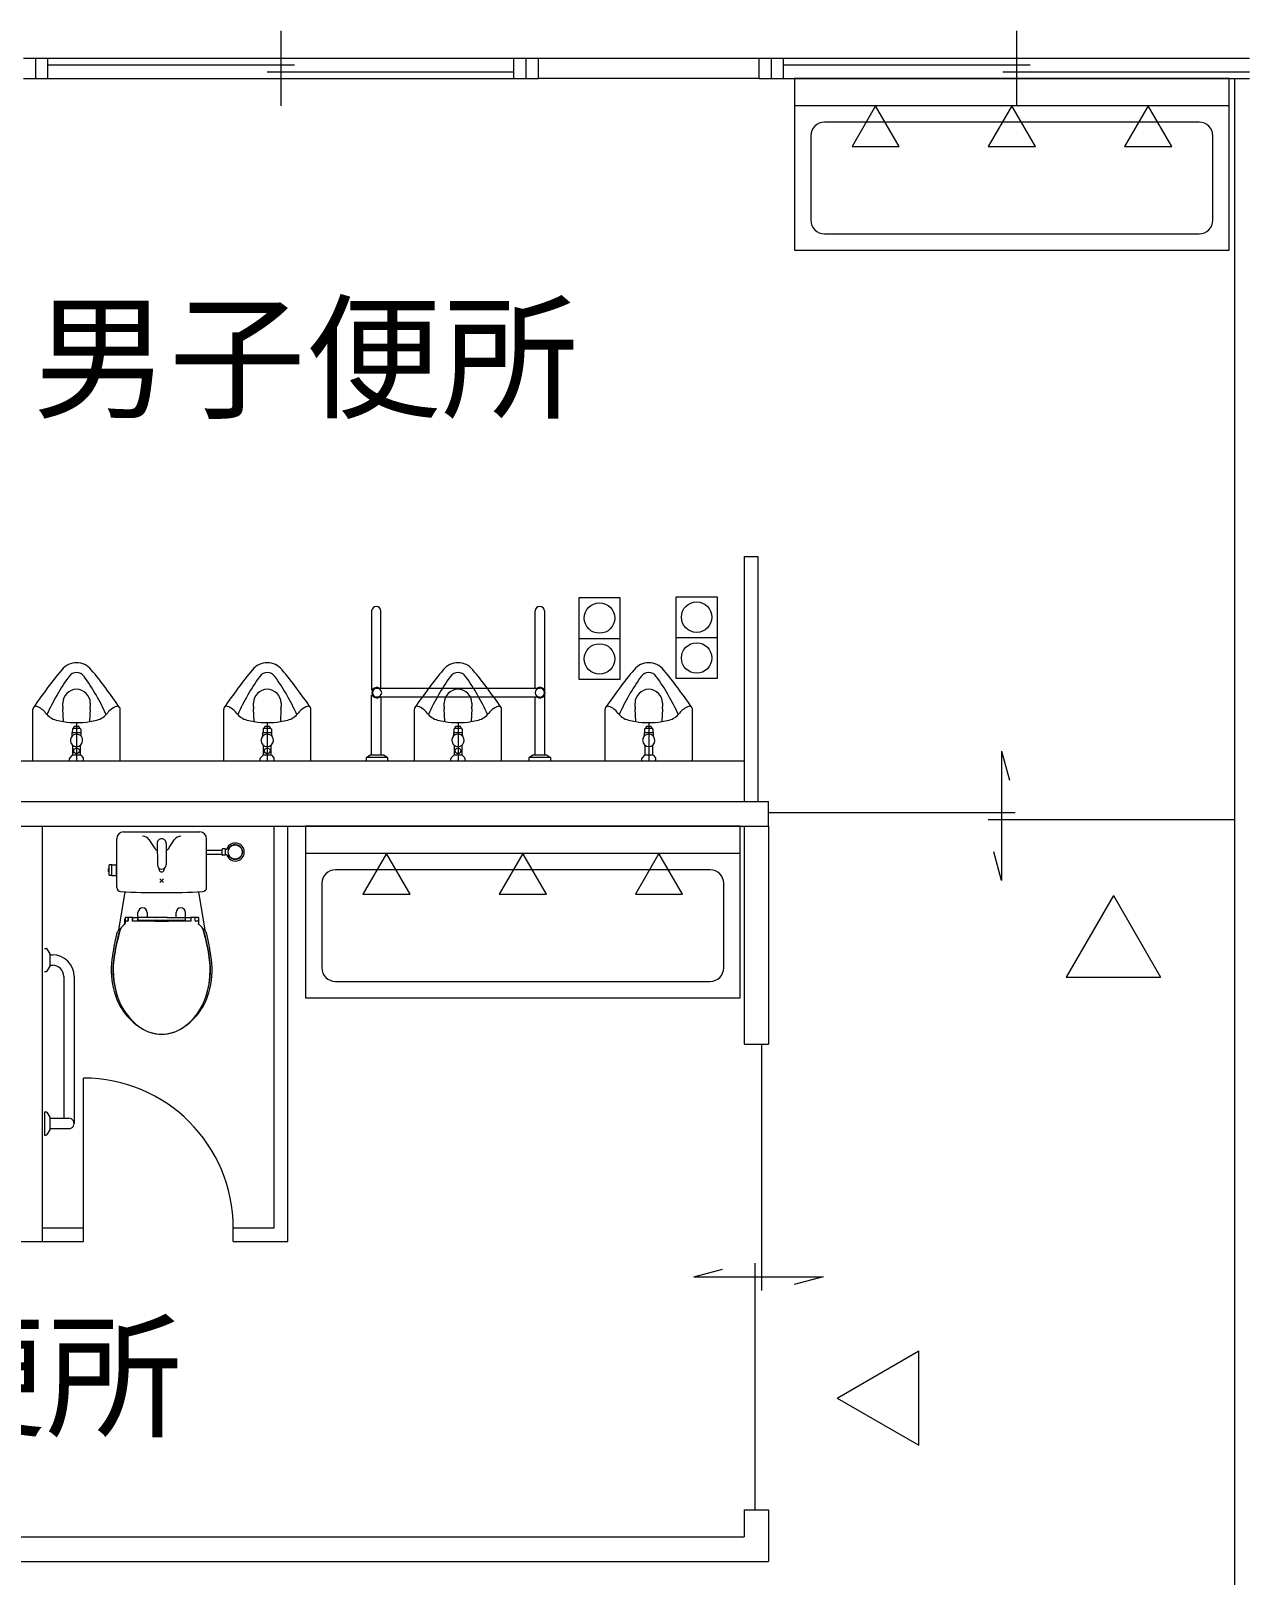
# Model space of a CAD drawing. Units: millimetres at full size, sheet at 1:100. Extents: x -84100 to 167013, y -59450 to 59350.
# Drawn here: x -50371 to -45926, y 35705 to 41375 of the extents above; entities that cross this region are included whole.
import ezdxf
from ezdxf.enums import TextEntityAlignment as Align

# ---------------------------------------------------------------- set-up
doc = ezdxf.new("R2010")
doc.units = ezdxf.units.MM
doc.header["$LTSCALE"] = 100
for name, color, linetype, lineweight in [('0-2_間仕切り', 5, 'Continuous', 9), ('0-4_通り芯', 3, 'Continuous', 9), ('0-7_作図線', 7, 'Continuous', 9), ('0-B_部屋面積', 4, 'Continuous', 9), ('3-1', 5, 'Continuous', 9)]:
    doc.layers.add(name, color=color, linetype=linetype, lineweight=lineweight)
doc.layers.add('1-E', color=7, linetype='Continuous')
doc.styles.add('ＭＳ ゴシック', font='')
doc.styles.get('ＭＳ ゴシック').set_extended_font_data('MS Gothic')

msp = doc.modelspace()

# ---------------------------------------------------------------- linework, layer by layer
at = {"layer": '0-2_間仕切り'}
for p, q in [((-49453.5, 41375.1), (-49453.5, 41100.1)), ((-46753.5, 41375.1), (-46753.5, 41100.1)), ((-50308.5, 41275.1), (-48598.5, 41275.1)), ((-50308.5, 41250.1), (-49403.5, 41250.1)), ((-49503.5, 41225.1), (-48598.5, 41225.1)), ((-47608.5, 41275.1), (-45898.5, 41275.1)), ((-47608.5, 41250.1), (-46703.5, 41250.1)), ((-46803.5, 41225.1), (-45898.5, 41225.1)), ((-50308.5, 41200.1), (-48598.5, 41200.1)), ((-47608.5, 41200.1), (-45898.5, 41200.1)), ((-46808.5, 38730.1), (-46780.1, 38623.9)), ((-46808.5, 38730.1), (-46808.5, 38255.1)), ((-47663.5, 38505.1), (-46758.5, 38505.1)), ((-46858.5, 38480.1), (-45953.5, 38480.1)), ((-46808.5, 38255.1), (-46837, 38361.2)), ((-47688.5, 36750.1), (-47688.5, 37655.1)), ((-47938.5, 36800.1), (-47832.4, 36828.5)), ((-47938.5, 36800.1), (-47463.5, 36800.1)), ((-47713.5, 35945.1), (-47713.5, 36850.1)), ((-47463.5, 36800.1), (-47569.7, 36771.6))]:
    msp.add_line(p, q, dxfattribs=at)
at = {"layer": '0-4_通り芯'}
for p, q in [((-48508.5, 41275.1), (-47698.5, 41275.1)), ((-47698.5, 41200.1), (-48508.5, 41200.1)), ((-45953.5, 41200.1), (-45953.5, 32200.1)), ((-53853.5, 38545.1), (-47663.5, 38545.1)), ((-47663.5, 38455.1), (-47663.5, 38545.1)), ((-53853.5, 38455.1), (-47663.5, 38455.1)), ((-47753.5, 38455.1), (-47753.5, 37655.1)), ((-47663.5, 38455.1), (-47663.5, 37655.1)), ((-47753.5, 37655.1), (-47663.5, 37655.1)), ((-47753.5, 35945.1), (-47663.5, 35945.1)), ((-47753.5, 35945.1), (-47753.5, 35845.1)), ((-47663.5, 35945.1), (-47663.5, 35755.1)), ((-53853.5, 35845.1), (-47753.5, 35845.1)), ((-53853.5, 35755.1), (-47663.5, 35755.1))]:
    msp.add_line(p, q, dxfattribs=at)
at = {"layer": '0-7_作図線'}
for p, q in [((-50398.5, 41275.1), (-50308.5, 41275.1)), ((-50353.5, 41200.1), (-50353.5, 41275.1)), ((-50308.5, 41200.1), (-50308.5, 41275.1)), ((-48598.5, 41200.1), (-48598.5, 41275.1)), ((-48598.5, 41275.1), (-48508.5, 41275.1)), ((-48553.5, 41200.1), (-48553.5, 41275.1)), ((-48508.5, 41200.1), (-48508.5, 41275.1)), ((-47698.5, 41200.1), (-47698.5, 41275.1)), ((-47698.5, 41275.1), (-47608.5, 41275.1)), ((-47653.5, 41200.1), (-47653.5, 41275.1)), ((-47608.5, 41200.1), (-47608.5, 41275.1)), ((-50398.5, 41200.1), (-50308.5, 41200.1)), ((-48598.5, 41200.1), (-48508.5, 41200.1)), ((-47698.5, 41200.1), (-47608.5, 41200.1))]:
    msp.add_line(p, q, dxfattribs=at)
at = {"layer": '0-B_部屋面積'}
for p, q in [((-45973.5, 41200.1), (-47568.5, 41200.1)), ((-45973.5, 40570.1), (-45973.5, 41200.1)), ((-45973.5, 41100.1), (-47568.5, 41100.1)), ((-46083.5, 41040.1), (-47458.5, 41040.1)), ((-47508.5, 40990.1), (-47508.5, 40680.1)), ((-46033.5, 40680.1), (-46033.5, 40990.1)), ((-47458.5, 40630.1), (-46083.5, 40630.1)), ((-47753.5, 39445.1), (-47703.5, 39445.1)), ((-47753.5, 39445.1), (-47753.5, 38545.1)), ((-47703.5, 39445.1), (-47703.5, 38545.1)), ((-49120.5, 39245.1), (-49120.5, 38954.6)), ((-49086.5, 38962.1), (-49086.5, 39245.1)), ((-48520.5, 38962.1), (-48520.5, 39245.1)), ((-48486.5, 39245.1), (-48486.5, 38954.6)), ((-48359.3, 39144.1), (-48209.3, 39144.1)), ((-48002.9, 39147.6), (-47852.9, 39147.6)), ((-49103.5, 38962.1), (-48503.5, 38962.1)), ((-50254, 38895), (-50254, 38907)), ((-50153, 38907), (-50153, 38895)), ((-49554, 38895), (-49554, 38907)), ((-49453, 38907), (-49453, 38895)), ((-49120.5, 38717.1), (-49120.5, 38935.5)), ((-48503.5, 38928.1), (-49103.5, 38928.1)), ((-49086.5, 38928.1), (-49086.5, 38717.1)), ((-48854, 38895), (-48854, 38907)), ((-48753, 38907), (-48753, 38895)), ((-48520.5, 38717.1), (-48520.5, 38928.1)), ((-48486.5, 38935.5), (-48486.5, 38717.1)), ((-48154, 38895), (-48154, 38907)), ((-48053, 38907), (-48053, 38895)), ((-50363.5, 38695.1), (-50363.5, 38885.1)), ((-50251.5, 38838.9), (-50253.8, 38885.3)), ((-50153.3, 38885.3), (-50155.6, 38838.9)), ((-50043.5, 38695.1), (-50043.5, 38885.1)), ((-49663.5, 38695.1), (-49663.5, 38885.1)), ((-49551.5, 38838.9), (-49553.8, 38885.3)), ((-49453.3, 38885.3), (-49455.6, 38838.9)), ((-49343.5, 38695.1), (-49343.5, 38885.1)), ((-48963.5, 38695.1), (-48963.5, 38885.1)), ((-48851.5, 38838.9), (-48853.8, 38885.3)), ((-48753.3, 38885.3), (-48755.6, 38838.9)), ((-48643.5, 38695.1), (-48643.5, 38885.1)), ((-48263.5, 38695.1), (-48263.5, 38885.1)), ((-48151.5, 38838.9), (-48153.8, 38885.3)), ((-48053.3, 38885.3), (-48055.6, 38838.9)), ((-47943.5, 38695.1), (-47943.5, 38885.1)), ((-50219.3, 38799.1), (-50187.8, 38799.1)), ((-50219.3, 38789.9), (-50219.3, 38799.1)), ((-50218.8, 38811.1), (-50219, 38799.1)), ((-50213.5, 38813.1), (-50213.4, 38819.1)), ((-50203.5, 38835.1), (-50203.5, 38695.1)), ((-50193.7, 38819.1), (-50193.6, 38813.1)), ((-50188.2, 38811.1), (-50188, 38799.1)), ((-50187.8, 38799.1), (-50187.8, 38789.9)), ((-49519.3, 38799.1), (-49487.8, 38799.1)), ((-49519.3, 38789.9), (-49519.3, 38799.1)), ((-49518.8, 38811.1), (-49519, 38799.1)), ((-49513.5, 38813.1), (-49513.4, 38819.1)), ((-49503.5, 38835.1), (-49503.5, 38695.1)), ((-49493.7, 38819.1), (-49493.6, 38813.1)), ((-49488.2, 38811.1), (-49488, 38799.1)), ((-49487.8, 38799.1), (-49487.8, 38789.9)), ((-48819.3, 38799.1), (-48787.8, 38799.1)), ((-48819.3, 38789.9), (-48819.3, 38799.1)), ((-48818.8, 38811.1), (-48819, 38799.1)), ((-48813.5, 38813.1), (-48813.4, 38819.1)), ((-48803.5, 38835.1), (-48803.5, 38695.1)), ((-48793.7, 38819.1), (-48793.6, 38813.1)), ((-48788.2, 38811.1), (-48788, 38799.1)), ((-48787.8, 38799.1), (-48787.8, 38789.9)), ((-48119.3, 38799.1), (-48087.8, 38799.1)), ((-48119.3, 38789.9), (-48119.3, 38799.1)), ((-48118.8, 38811.1), (-48119, 38799.1)), ((-48113.5, 38813.1), (-48113.4, 38819.1)), ((-48103.5, 38835.1), (-48103.5, 38695.1)), ((-48093.7, 38819.1), (-48093.6, 38813.1)), ((-48088.2, 38811.1), (-48088, 38799.1)), ((-48087.8, 38799.1), (-48087.8, 38789.9)), ((-50217, 38716.1), (-50217, 38748.5)), ((-50190, 38748.5), (-50190, 38716.1)), ((-49517, 38716.1), (-49517, 38748.5)), ((-49490, 38748.5), (-49490, 38716.1)), ((-48817, 38716.1), (-48817, 38748.5)), ((-48790, 38748.5), (-48790, 38716.1)), ((-48117, 38716.1), (-48117, 38748.5)), ((-48090, 38748.5), (-48090, 38716.1)), ((-51278.5, 38695.1), (-47753.5, 38695.1)), ((-50229.3, 38695.1), (-50229.3, 38703.5)), ((-50219.2, 38715.6), (-50228.2, 38706.2)), ((-50188.9, 38716.1), (-50218.1, 38716.1)), ((-50187.8, 38715.6), (-50178.9, 38706.2)), ((-50177.8, 38695.1), (-50177.8, 38703.5)), ((-49529.3, 38695.1), (-49529.3, 38703.5)), ((-49519.2, 38715.6), (-49528.2, 38706.2)), ((-49488.9, 38716.1), (-49518.1, 38716.1)), ((-49487.8, 38715.6), (-49478.9, 38706.2)), ((-49477.8, 38695.1), (-49477.8, 38703.5)), ((-49061.7, 38707.1), (-49061.7, 38695.1)), ((-48829.3, 38695.1), (-48829.3, 38703.5)), ((-48819.2, 38715.6), (-48828.2, 38706.2)), ((-48788.9, 38716.1), (-48818.1, 38716.1)), ((-48787.8, 38715.6), (-48778.9, 38706.3)), ((-48777.8, 38695.1), (-48777.8, 38703.5)), ((-48464.5, 38707.1), (-48542.5, 38707.1)), ((-48129.3, 38695.1), (-48129.3, 38703.5)), ((-48119.2, 38715.6), (-48128.2, 38706.2)), ((-48088.9, 38716.1), (-48118.1, 38716.1)), ((-48087.8, 38715.6), (-48078.9, 38706.3)), ((-48077.8, 38695.1), (-48077.8, 38703.5)), ((-50328.5, 36930.1), (-50328.5, 38455.1)), ((-49478.5, 36980.1), (-49478.5, 38455.1)), ((-49428.5, 36930.1), (-49428.5, 38455.1)), ((-47768.5, 38455.1), (-49363.5, 38455.1)), ((-49363.5, 38455.1), (-49363.5, 37825.1)), ((-47768.5, 37825.1), (-47768.5, 38455.1)), ((-50056, 38229.9), (-50056, 38409.1)), ((-50031, 38434.1), (-49751, 38434.1)), ((-49937.7, 38406.1), (-49919, 38376.5)), ((-49908, 38391.9), (-49907, 38313)), ((-49874, 38391.9), (-49875, 38313)), ((-49863.1, 38376.5), (-49844.4, 38406.1)), ((-49726, 38229.9), (-49726, 38409.1)), ((-49726, 38367.4), (-49669, 38367.4)), ((-49726, 38352.8), (-49669, 38352.8)), ((-49669, 38371), (-49668.3, 38371.8)), ((-49669, 38349), (-49669, 38371)), ((-49669, 38349), (-49668.3, 38348.3)), ((-49657.8, 38371.8), (-49668.3, 38371.8)), ((-47768.5, 38355.1), (-49363.5, 38355.1)), ((-49066, 38355.1), (-49152.6, 38205.1)), ((-48979.4, 38205.1), (-49066, 38355.1)), ((-48566, 38355.1), (-48652.6, 38205.1)), ((-48479.4, 38205.1), (-48566, 38355.1)), ((-48066, 38355.1), (-48152.6, 38205.1)), ((-47979.4, 38205.1), (-48066, 38355.1)), ((-50084, 38275.3), (-50084, 38311.8)), ((-50074, 38312.8), (-50083, 38312.8)), ((-50074, 38274.3), (-50083, 38274.3)), ((-50074, 38274.3), (-50074, 38312.8)), ((-50073.7, 38313.1), (-50059.1, 38313.6)), ((-50073.7, 38274.1), (-50059.1, 38273.6)), ((-50058, 38312.6), (-50058, 38274.6)), ((-50058, 38309.6), (-50056, 38309.6)), ((-50058, 38277.6), (-50056, 38277.6)), ((-47878.5, 38295.1), (-49253.5, 38295.1)), ((-49898.1, 38248), (-49884, 38262.2)), ((-49898.1, 38262.2), (-49884, 38248)), ((-49303.5, 38245.1), (-49303.5, 37935.1)), ((-47828.5, 37935.1), (-47828.5, 38245.1)), ((-50026.5, 38214.1), (-50049.1, 38073.1)), ((-49755.5, 38214.1), (-49732.9, 38073.1)), ((-49152.6, 38205.1), (-48979.4, 38205.1)), ((-48652.6, 38205.1), (-48479.4, 38205.1)), ((-48152.6, 38205.1), (-47979.4, 38205.1)), ((-50025.5, 38119.1), (-50025.5, 38097.3)), ((-50015.5, 38106.1), (-50025.5, 38106.1)), ((-50013.7, 38120.1), (-50024.5, 38120.1)), ((-50015.7, 38106.3), (-50023.8, 38106.1)), ((-50013.7, 38120.1), (-50013.7, 38108.3)), ((-50013.5, 38108.1), (-50013.5, 38119.1)), ((-49999.5, 38120.1), (-50012.5, 38120.1)), ((-49998.5, 38119.1), (-49998.5, 38105.7)), ((-49998.3, 38105.7), (-49998.3, 38119.1)), ((-49997.3, 38120.1), (-49979.3, 38120.1)), ((-49978.3, 38119.1), (-49978.3, 38111.4)), ((-49978, 38110.4), (-49978, 38138.1)), ((-49914, 38120.1), (-49977, 38120.1)), ((-49944.1, 38125.1), (-49944.1, 38120.1)), ((-49944, 38138.1), (-49944, 38125.1)), ((-49920, 38105.7), (-49921, 38105.7)), ((-49918.9, 38105.7), (-49920, 38105.7)), ((-49917.6, 38105.7), (-49918.9, 38105.7)), ((-49916.2, 38105.7), (-49917.6, 38105.7)), ((-49914.6, 38105.6), (-49916.2, 38105.7)), ((-49912.9, 38105.6), (-49914.6, 38105.6)), ((-49911, 38105.6), (-49912.9, 38105.6)), ((-49909, 38105.6), (-49911, 38105.6)), ((-49872.4, 38119.1), (-49909.7, 38119.1)), ((-49906.8, 38105.6), (-49909, 38105.6)), ((-49904.5, 38105.6), (-49906.8, 38105.6)), ((-49902, 38105.6), (-49904.5, 38105.6)), ((-49902, 38110.1), (-49891, 38110.1)), ((-49896.5, 38105.6), (-49902, 38105.6)), ((-49891, 38105.6), (-49896.5, 38105.6)), ((-49891, 38110.1), (-49880, 38110.1)), ((-49885.5, 38105.6), (-49891, 38105.6)), ((-49880, 38105.6), (-49885.5, 38105.6)), ((-49880, 38110.1), (-49805.8, 38109.4)), ((-49877.5, 38105.6), (-49880, 38105.6)), ((-49875.2, 38105.6), (-49877.5, 38105.6)), ((-49873.1, 38105.6), (-49875.2, 38105.6)), ((-49871, 38105.6), (-49873.1, 38105.6)), ((-49869.2, 38105.6), (-49871, 38105.6)), ((-49867.4, 38105.6), (-49869.2, 38105.6)), ((-49868, 38120.1), (-49805, 38120.1)), ((-49865.8, 38105.7), (-49867.4, 38105.6)), ((-49864.4, 38105.7), (-49865.8, 38105.7)), ((-49863.1, 38105.7), (-49864.4, 38105.7)), ((-49862, 38105.7), (-49863.1, 38105.7)), ((-49861, 38105.7), (-49862, 38105.7)), ((-49783.8, 38105.7), (-49861, 38105.7)), ((-49838, 38125.1), (-49838, 38138.1)), ((-49837.9, 38120.1), (-49837.9, 38125.1)), ((-49804, 38110.4), (-49804, 38138.1)), ((-49803.8, 38111.4), (-49803.8, 38119.1)), ((-49802.8, 38120.1), (-49784.8, 38120.1)), ((-49783.8, 38119.1), (-49783.8, 38105.7)), ((-49783.5, 38105.7), (-49783.8, 38105.7)), ((-49783.5, 38119.1), (-49783.5, 38105.7)), ((-49769.5, 38120.1), (-49782.5, 38120.1)), ((-49768.5, 38108.1), (-49768.5, 38119.1)), ((-49757.5, 38120.1), (-49768.3, 38120.1)), ((-49768.3, 38108.3), (-49768.3, 38120.1)), ((-49756.5, 38106.1), (-49766.5, 38106.1)), ((-49758.2, 38106.1), (-49766.4, 38106.3)), ((-49756.5, 38119.1), (-49756.5, 38097.3)), ((-50321.4, 38005.9), (-50314.7, 38005.9)), ((-50312.1, 38004.4), (-50301.7, 37986.3)), ((-50301.7, 37940.4), (-50312.1, 37922.4)), ((-50301.4, 37985.3), (-50301.4, 37941.4)), ((-50301.4, 37982.4), (-50291.4, 37982.4)), ((-50301.4, 37944.4), (-50291.4, 37944.4)), ((-50321.4, 37920.9), (-50314.7, 37920.9)), ((-50250.4, 37903.4), (-50250.4, 37382.4)), ((-50212.4, 37903.4), (-50212.4, 37363.4)), ((-49253.5, 37885.1), (-47878.5, 37885.1)), ((-49363.5, 37825.1), (-47768.5, 37825.1)), ((-50178.5, 36930.1), (-50178.5, 37530.1)), ((-50321.4, 37405.9), (-50314.7, 37405.9)), ((-50321.4, 37405.9), (-50321.4, 37320.9)), ((-50312.1, 37404.4), (-50301.7, 37386.3)), ((-50301.4, 37385.3), (-50301.4, 37341.4)), ((-50301.4, 37382.4), (-50231.4, 37382.4)), ((-50321.4, 37320.9), (-50314.7, 37320.9)), ((-50301.7, 37340.4), (-50312.1, 37322.4)), ((-50301.4, 37344.4), (-50231.4, 37344.4)), ((-50328.5, 36980.1), (-50178.5, 36980.1)), ((-49628.5, 36980.1), (-49478.5, 36980.1)), ((-49628.5, 36930.1), (-49628.5, 36980.1)), ((-50528.5, 36930.1), (-50328.5, 36930.1)), ((-50328.5, 36930.1), (-50178.5, 36930.1)), ((-49628.5, 36930.1), (-49428.5, 36930.1))]:
    msp.add_line(p, q, dxfattribs=at)
for points in [[(-47568.5, 41200.1), (-47568.5, 40570.1), (-45973.5, 40570.1)], [(-50190.2, 38813.1), (-50213.5, 38813.1), (-50216.8, 38813.1)], [(-49490.2, 38813.1), (-49513.5, 38813.1), (-49516.8, 38813.1)], [(-48790.2, 38813.1), (-48813.5, 38813.1), (-48816.8, 38813.1)], [(-48090.2, 38813.1), (-48113.5, 38813.1), (-48116.8, 38813.1)], [(-49125.8, 38717.1), (-49075.5, 38717.1), (-49061.7, 38707.1), (-49139.7, 38707.1)], [(-49139.7, 38695.1), (-49139.7, 38707.1), (-49125.8, 38717.1)], [(-48542.5, 38695.1), (-48542.5, 38707.1), (-48528.7, 38717.1), (-48478.4, 38717.1), (-48464.5, 38707.1), (-48464.5, 38695.1)], [(-49657, 38349), (-49657.8, 38348.3), (-49668.3, 38348.3)], [(-49657, 38349), (-49657, 38371), (-49657.8, 38371.8)], [(-49921, 38105.7), (-49998.3, 38105.7), (-49998.5, 38105.7)], [(-49976.2, 38109.4), (-49911, 38110), (-49902, 38110.1)]]:
    msp.add_lwpolyline(points, dxfattribs=at)
for points in [[(-47271, 41100.1), (-47357.6, 40950.1), (-47184.4, 40950.1)], [(-46771, 41100.1), (-46857.6, 40950.1), (-46684.4, 40950.1)], [(-46271, 41100.1), (-46357.6, 40950.1), (-46184.4, 40950.1)], [(-48209.3, 38994.1), (-48359.3, 38994.1), (-48359.3, 39294.1), (-48209.3, 39294.1)], [(-47852.9, 38997.6), (-48002.9, 38997.6), (-48002.9, 39297.6), (-47852.9, 39297.6)]]:
    msp.add_lwpolyline(points, close=True, dxfattribs=at)
for centre, radius in [((-48284.3, 39219.1), 55.9), ((-47927.9, 39222.6), 55.9), ((-48284.3, 39069.1), 55.9), ((-47927.9, 39072.6), 55.9), ((-50203.5, 38732.1), 10.5), ((-49503.5, 38732.1), 10.5), ((-48803.5, 38732.1), 10.5), ((-49621, 38360.1), 26.2)]:
    msp.add_circle(centre, radius, dxfattribs=at)
for centre, radius, start, end in [((-47458.5, 40990.1), 50, 90, 180), ((-46083.5, 40990.1), 50, 0, 90), ((-47458.5, 40680.1), 50, 180, 270), ((-46083.5, 40680.1), 50, 270, 0), ((-49103.5, 39245.1), 17, 0, 180), ((-48503.5, 39245.1), 17, 0, 180), ((-48711.6, 37760.7), 2000, 140.6252, 145.5969), ((-50203.5, 38985.1), 70, 90, 140.6249), ((-50203.5, 38985.1), 34, 35.8066, 144.1957), ((-50203.5, 38985.1), 70, 39.3745, 90), ((-51695.4, 37760.7), 2000, 34.4031, 39.3747), ((-48011.6, 37760.7), 2000, 140.6252, 145.5969), ((-49503.5, 38985.1), 70, 90, 140.6249), ((-49503.5, 38985.1), 34, 35.8066, 144.1957), ((-49503.5, 38985.1), 70, 39.3745, 90), ((-50995.4, 37760.7), 2000, 34.4031, 39.3747), ((-47311.6, 37760.7), 2000, 140.6252, 145.5969), ((-48803.5, 38985.1), 70, 90, 140.6249), ((-48803.5, 38985.1), 34, 35.8066, 144.1957), ((-48803.5, 38985.1), 70, 39.3745, 90), ((-50295.4, 37760.7), 2000, 34.4031, 39.3747), ((-46611.6, 37760.7), 2000, 140.6252, 145.5969), ((-48103.5, 38985.1), 70, 90, 140.6249), ((-48103.5, 38985.1), 34, 35.8066, 144.1957), ((-48103.5, 38985.1), 70, 39.3745, 90), ((-49595.4, 37760.7), 2000, 34.4031, 39.3747), ((-49582.2, 38537), 800, 144.2022, 155.8279), ((-50203.5, 38907), 50.5, 0, 180), ((-50824.8, 38537), 800, 24.172, 35.7978), ((-48882.2, 38537), 800, 144.2022, 155.8279), ((-49503.5, 38907), 50.5, 0, 180), ((-50124.8, 38537), 800, 24.172, 35.7978), ((-49100.7, 38945.1), 19.5, 60.6679, 299.3321), ((-49100.7, 38945.1), 18.5, 66.7685, 293.2314), ((-49100.7, 38945.1), 17, 90, 270), ((-49100.7, 38945.1), 17, 270, 90), ((-48182.2, 38537), 800, 144.2022, 155.8279), ((-48803.5, 38907), 50.5, 0, 180), ((-49424.8, 38537), 800, 24.172, 35.7978), ((-48503.5, 38945.1), 17, 90, 270), ((-48503.5, 38945.1), 19.5, 240.6679, 119.3321), ((-48503.5, 38945.1), 18.5, 246.7685, 113.2314), ((-48503.5, 38945.1), 17, 270, 90), ((-47482.2, 38537), 800, 144.2022, 155.8279), ((-48103.5, 38907), 50.5, 0, 180), ((-48724.8, 38537), 800, 24.172, 35.7978), ((-50353.5, 38885.1), 10, 145.5938, 180), ((-50353.5, 38885.1), 10, 69.8671, 145.5938), ((-50372.8, 38828.3), 70, 36.9115, 71.0362), ((-50260.9, 38912.4), 70, 216.9115, 255.5564), ((-50203.5, 39135.1), 300, 255.5568, 260.8041), ((-50059, 38895), 195, 180, 182.8592), ((-50203.5, 39135.1), 300, 279.1959, 284.4434), ((-50348, 38895), 195, 357.1408, 360), ((-50146.1, 38912.4), 70, 284.4436, 323.089), ((-50034.2, 38828.3), 70, 108.5747, 143.088), ((-50053.5, 38885.1), 10, 34.402, 107.4039), ((-50053.5, 38885.1), 10, 0, 34.402), ((-49653.5, 38885.1), 10, 145.5938, 180), ((-49653.5, 38885.1), 10, 69.8671, 145.5938), ((-49672.8, 38828.3), 70, 36.9115, 71.0362), ((-49560.9, 38912.4), 70, 216.9115, 255.5564), ((-49503.5, 39135.1), 300, 255.5568, 260.8041), ((-49359, 38895), 195, 180, 182.8592), ((-49503.5, 39135.1), 300, 279.1959, 284.4434), ((-49648, 38895), 195, 357.1408, 360), ((-49446.1, 38912.4), 70, 284.4436, 323.089), ((-49334.2, 38828.3), 70, 108.5747, 143.088), ((-49353.5, 38885.1), 10, 34.402, 107.4039), ((-49353.5, 38885.1), 10, 0, 34.402), ((-48953.5, 38885.1), 10, 145.5938, 180), ((-48953.5, 38885.1), 10, 69.8671, 145.5938), ((-48972.8, 38828.3), 70, 36.9115, 71.0362), ((-48860.9, 38912.4), 70, 216.9115, 255.5564), ((-48803.5, 39135.1), 300, 255.5568, 260.8041), ((-48659, 38895), 195, 180, 182.8592), ((-48803.5, 39135.1), 300, 279.1959, 284.4434), ((-48948, 38895), 195, 357.1408, 360), ((-48746.2, 38912.4), 70, 284.4436, 323.089), ((-48634.2, 38828.3), 70, 108.5747, 143.088), ((-48653.5, 38885.1), 10, 34.402, 107.4039), ((-48653.5, 38885.1), 10, 0, 34.402), ((-48253.5, 38885.1), 10, 145.5938, 180), ((-48253.5, 38885.1), 10, 69.8671, 145.5938), ((-48272.8, 38828.3), 70, 36.9115, 71.0362), ((-48160.9, 38912.4), 70, 216.9115, 255.5564), ((-48103.5, 39135.1), 300, 255.5568, 260.8041), ((-47959, 38895), 195, 180, 182.8592), ((-48103.5, 39135.1), 300, 279.1959, 284.4434), ((-48248, 38895), 195, 357.1408, 360), ((-48046.1, 38912.4), 70, 284.4436, 323.089), ((-47934.2, 38828.3), 70, 108.5747, 143.088), ((-47953.5, 38885.1), 10, 34.402, 107.4039), ((-47953.5, 38885.1), 10, 0, 34.402), ((-50203.5, 39135.1), 300, 260.8041, 279.1959), ((-50203.5, 38770.1), 22.5, 142.4008, 180), ((-50229.3, 38789.9), 10, 322.4015, 360), ((-50203.5, 38770.1), 22.5, 37.9933, 142.4008), ((-50216.8, 38811.1), 2, 90.0008, 178.9801), ((-50211.4, 38819), 2, 90.5746, 178.9085), ((-50203.5, 38021.1), 800, 89.4372, 90.5628), ((-50195.7, 38819), 2, 1.0973, 89.4497), ((-50190.2, 38811.1), 2, 1.0256, 90.0008), ((-50177.8, 38789.9), 10, 179.9988, 216.4952), ((-50203.5, 38770.1), 22.5, 314.7083, 37.599), ((-49503.5, 39135.1), 300, 260.8041, 279.1959), ((-49503.5, 38770.1), 22.5, 142.4008, 180), ((-49529.3, 38789.9), 10, 322.4015, 360), ((-49503.5, 38770.1), 22.5, 37.9933, 142.4008), ((-49516.8, 38811.1), 2, 90.0008, 178.9801), ((-49511.4, 38819), 2, 90.5746, 178.9085), ((-49503.5, 38021.1), 800, 89.4372, 90.5628), ((-49495.7, 38819), 2, 1.0973, 89.4497), ((-49490.2, 38811.1), 2, 1.0256, 90.0008), ((-49477.8, 38789.9), 10, 179.9988, 216.4952), ((-49503.5, 38770.1), 22.5, 314.7083, 37.599), ((-48803.5, 39135.1), 300, 260.8041, 279.1959), ((-48803.5, 38770.1), 22.5, 142.4008, 180), ((-48829.3, 38789.9), 10, 322.4015, 360), ((-48803.5, 38770.1), 22.5, 37.9933, 142.4008), ((-48816.8, 38811.1), 2, 90.0008, 178.9801), ((-48811.4, 38819), 2, 90.5746, 178.9085), ((-48803.5, 38021.1), 800, 89.4372, 90.5628), ((-48795.7, 38819), 2, 1.0973, 89.4497), ((-48790.2, 38811.1), 2, 1.0256, 90.0008), ((-48777.8, 38789.9), 10, 179.9988, 216.4952), ((-48803.5, 38770.1), 22.5, 314.7083, 37.599), ((-48103.5, 39135.1), 300, 260.8041, 279.1959), ((-48103.5, 38770.1), 22.5, 142.4008, 180), ((-48129.3, 38789.9), 10, 322.4015, 360), ((-48103.5, 38770.1), 22.5, 37.9933, 142.4008), ((-48116.8, 38811.1), 2, 90.0008, 178.9801), ((-48111.4, 38819), 2, 90.5746, 178.9085), ((-48103.5, 38021.1), 800, 89.4372, 90.5628), ((-48095.7, 38819), 2, 1.0973, 89.4497), ((-48090.2, 38811.1), 2, 1.0256, 90.0008), ((-48077.8, 38789.9), 10, 179.9988, 216.4952), ((-48103.5, 38770.1), 22.5, 314.7083, 37.599), ((-50203.5, 38770.1), 22.5, 180, 225.3093), ((-50203.5, 38770.1), 22.5, 225.3093, 314.7083), ((-50225, 38748.5), 8, 0, 44.8049), ((-50182, 38748.5), 8, 135.1456, 180), ((-49503.5, 38770.1), 22.5, 180, 225.3093), ((-49503.5, 38770.1), 22.5, 225.3093, 314.7083), ((-49525, 38748.5), 8, 0, 44.8049), ((-49482, 38748.5), 8, 135.1456, 180), ((-48803.5, 38770.1), 22.5, 180, 225.3093), ((-48803.5, 38770.1), 22.5, 225.3093, 314.7083), ((-48825, 38748.5), 8, 0, 44.8049), ((-48782, 38748.5), 8, 135.1456, 180), ((-48103.5, 38770.1), 22.5, 180, 225.3093), ((-48103.5, 38770.1), 22.5, 225.3093, 314.7083), ((-48125, 38748.5), 8, 0, 44.8049), ((-48082, 38748.5), 8, 135.1456, 180), ((-50225.3, 38703.5), 4, 136.3314, 180), ((-50218.1, 38714.6), 1.5, 90.0011, 136.3303), ((-50188.9, 38714.6), 1.5, 43.6713, 90.0011), ((-50181.8, 38703.5), 4, 0, 43.673), ((-49525.3, 38703.5), 4, 136.3314, 180), ((-49518.1, 38714.6), 1.5, 90.0011, 136.3303), ((-49488.9, 38714.6), 1.5, 43.6713, 90.0011), ((-49481.8, 38703.5), 4, 0, 43.673), ((-48825.3, 38703.5), 4, 136.3314, 180), ((-48818.1, 38714.6), 1.5, 90.0011, 136.3303), ((-48788.9, 38714.6), 1.5, 43.6713, 90.0011), ((-48781.8, 38703.5), 4, 0, 43.673), ((-48125.3, 38703.5), 4, 136.3314, 180), ((-48118.1, 38714.6), 1.5, 90.0011, 136.3303), ((-48088.9, 38714.6), 1.5, 43.6713, 90.0011), ((-48081.8, 38703.5), 4, 0, 43.673), ((-50031, 38409.1), 25, 90, 180), ((-49961.6, 38388.1), 30, 37, 90), ((-49891, 38392.1), 17, 90, 180.7285), ((-49891, 38392.1), 17, 359.2715, 90), ((-49820.4, 38388.1), 30, 90, 143), ((-49751, 38409.1), 25, 0, 90), ((-49621, 38360.1), 33, 199.2468, 160.9013), ((-49621, 38360.1), 27, 220.1418, 140.0063), ((-49891, 38394.1), 33, 212.1017, 239.6694), ((-49891, 38394.1), 33, 300.3306, 327.8983), ((-49657, 38390.3), 20, 270, 320.0063), ((-49657, 38329.8), 20, 40.1418, 90), ((-50079.7, 38293.6), 8.3, 121.203, 238.797), ((-50083, 38311.8), 1, 90, 180), ((-50083, 38275.3), 1, 180, 270), ((-50073.7, 38312.8), 0.3, 91.7899, 180), ((-50073.7, 38274.4), 0.3, 180, 268.2101), ((-50059, 38312.6), 1, 0, 91.7899), ((-50059, 38274.6), 1, 268.2101, 360), ((-49891, 38313), 16, 180, 360), ((-49891, 38297.1), 10, 162.1567, 17.8433), ((-49253.5, 38245.1), 50, 90, 180), ((-47878.5, 38245.1), 50, 0, 90), ((-50041, 38229.9), 15, 180.0002, 267.1227), ((-49741, 38229.9), 15, 272.8813, 360), ((-49891, 41211.1), 3000, 267.1196, 270), ((-49891, 41211.1), 3000, 269.9999, 272.8803), ((-49997.8, 38106.1), 30, 157.4597, 200.2406), ((-50024.5, 38119.1), 1, 90, 180), ((-50024.5, 38105.1), 1, 90, 180), ((-50015.7, 38108.3), 2, 271.7013, 360), ((-50015.5, 38108.1), 2, 270, 360), ((-50012.5, 38119.1), 1, 90, 180), ((-49999.5, 38119.1), 1, 0, 90), ((-49997.3, 38119.1), 1, 90, 180), ((-49979.3, 38119.1), 1, 0, 90), ((-49976.3, 38111.4), 2, 180, 208.955), ((-49976.3, 38111.4), 2, 208.955, 270.9765), ((-49961, 38138.1), 17, 0, 180), ((-49977, 38119.1), 1, 90, 180), ((-49914, 38115.1), 5, 64.1581, 90), ((-49909.7, 38124.1), 5, 244.1581, 270), ((-49872.4, 38124.1), 5, 270, 295.8419), ((-49868, 38115.1), 5, 90, 115.8419), ((-49821, 38138.1), 17, 0, 180), ((-49805.8, 38111.4), 2, 269.0462, 331.045), ((-49805, 38119.1), 1, 0, 90), ((-49805.8, 38111.4), 2, 331.045, 360), ((-49802.8, 38119.1), 1, 90, 180), ((-49784.8, 38119.1), 1, 0, 90), ((-49782.5, 38119.1), 1, 90, 180), ((-49769.5, 38119.1), 1, 0, 90), ((-49766.5, 38108.1), 2, 180, 270), ((-49766.3, 38108.3), 2, 180, 268.2986), ((-49757.5, 38119.1), 1, 0, 90), ((-49757.5, 38105.1), 1, 0, 90), ((-49784.2, 38106.1), 30, 339.7594, 22.5403), ((-49280, 37865.7), 800, 166.0171, 172.7344), ((-49235.5, 37851.7), 840, 165.6984, 171.8559), ((-49216.8, 37836.6), 860, 163.9895, 170.2508), ((-50022.3, 38050.6), 35, 122.1422, 166.0171), ((-50015.5, 38050.6), 35, 145.9236, 165.6984), ((-50009.8, 38064.2), 35, 152.7403, 163.9895), ((-50009.8, 38064.2), 35, 119.483, 152.7403), ((-50028.5, 38097.3), 3, 299.483, 328.6076), ((-50028.5, 38097.3), 3, 328.6076, 360), ((-49753.5, 38097.3), 3, 180, 211.3923), ((-49753.5, 38097.3), 3, 211.3923, 240.517), ((-49772.2, 38064.2), 35, 27.2597, 60.517), ((-49759.7, 38050.6), 35, 13.9829, 57.8578), ((-49772.2, 38064.2), 35, 16.0105, 27.2597), ((-50565.2, 37836.6), 860, 9.7492, 16.0105), ((-49766.5, 38050.6), 35, 14.3016, 34.0763), ((-50546.6, 37851.7), 840, 8.144, 14.3016), ((-50502.1, 37865.7), 800, 7.2656, 13.9829), ((-50314.7, 38002.9), 3, 29.899, 90), ((-50303.4, 37985.3), 2, 0, 29.9), ((-50303.4, 37941.4), 2, 330.1, 360), ((-50291.4, 37903.4), 79, 0, 90), ((-50291.4, 37903.4), 41, 0, 90), ((-49769, 37928.1), 307, 172.7344, 196.0572), ((-49769, 37928.1), 301, 171.856, 198.7834), ((-49749, 37928.1), 320, 170.2508, 197.5017), ((-50013, 37928.1), 301, 341.2166, 8.144), ((-50033, 37928.1), 320, 342.4982, 9.7492), ((-50013, 37928.1), 307, 343.9428, 7.2656), ((-49253.5, 37935.1), 50, 180, 270), ((-47878.5, 37935.1), 50, 270, 0), ((-50314.7, 37923.9), 3, 270, 330.101), ((-49845.9, 37906), 227, 196.0572, 239.9109), ((-49839.6, 37899.5), 225, 197.5017, 234.263), ((-49936.1, 37906), 227, 300.0891, 343.9428), ((-49942.4, 37899.5), 225, 305.737, 342.4982), ((-49891, 37828.1), 137, 234.263, 305.737), ((-49891, 37828.1), 137, 239.9109, 300.0891), ((-50178.5, 36980.1), 550, 0, 90), ((-50314.7, 37402.9), 3, 29.898, 90), ((-50303.4, 37385.3), 2, 0, 29.9), ((-50231.4, 37363.4), 19, 270, 90.0003), ((-50314.7, 37323.9), 3, 270, 330.102), ((-50303.4, 37341.4), 2, 330.1, 360)]:
    msp.add_arc(centre, radius, start, end, dxfattribs=at)
at = {"layer": '3-1'}
for p, q in [((-46398.2, 38200.9), (-46571.4, 37900.9)), ((-46398.2, 38200.9), (-46225, 37900.9)), ((-46571.4, 37900.9), (-46225, 37900.9)), ((-47411.8, 36354.9), (-47111.8, 36528.1)), ((-47111.8, 36181.7), (-47111.8, 36528.1)), ((-47411.8, 36354.9), (-47111.8, 36181.7))]:
    msp.add_line(p, q, dxfattribs=at)

# ---------------------------------------------------------------- texts
at = {"layer": '1-E', "style": 'ＭＳ ゴシック'}
for s, p in [('男子便所', (-50363.4, 39881.4)), ('女子便所', (-51816.3, 36141))]:
    msp.add_text(s, height=366.6, dxfattribs=at).set_placement(p, align=Align.BOTTOM_LEFT)

doc.saveas('drawing.dxf')
